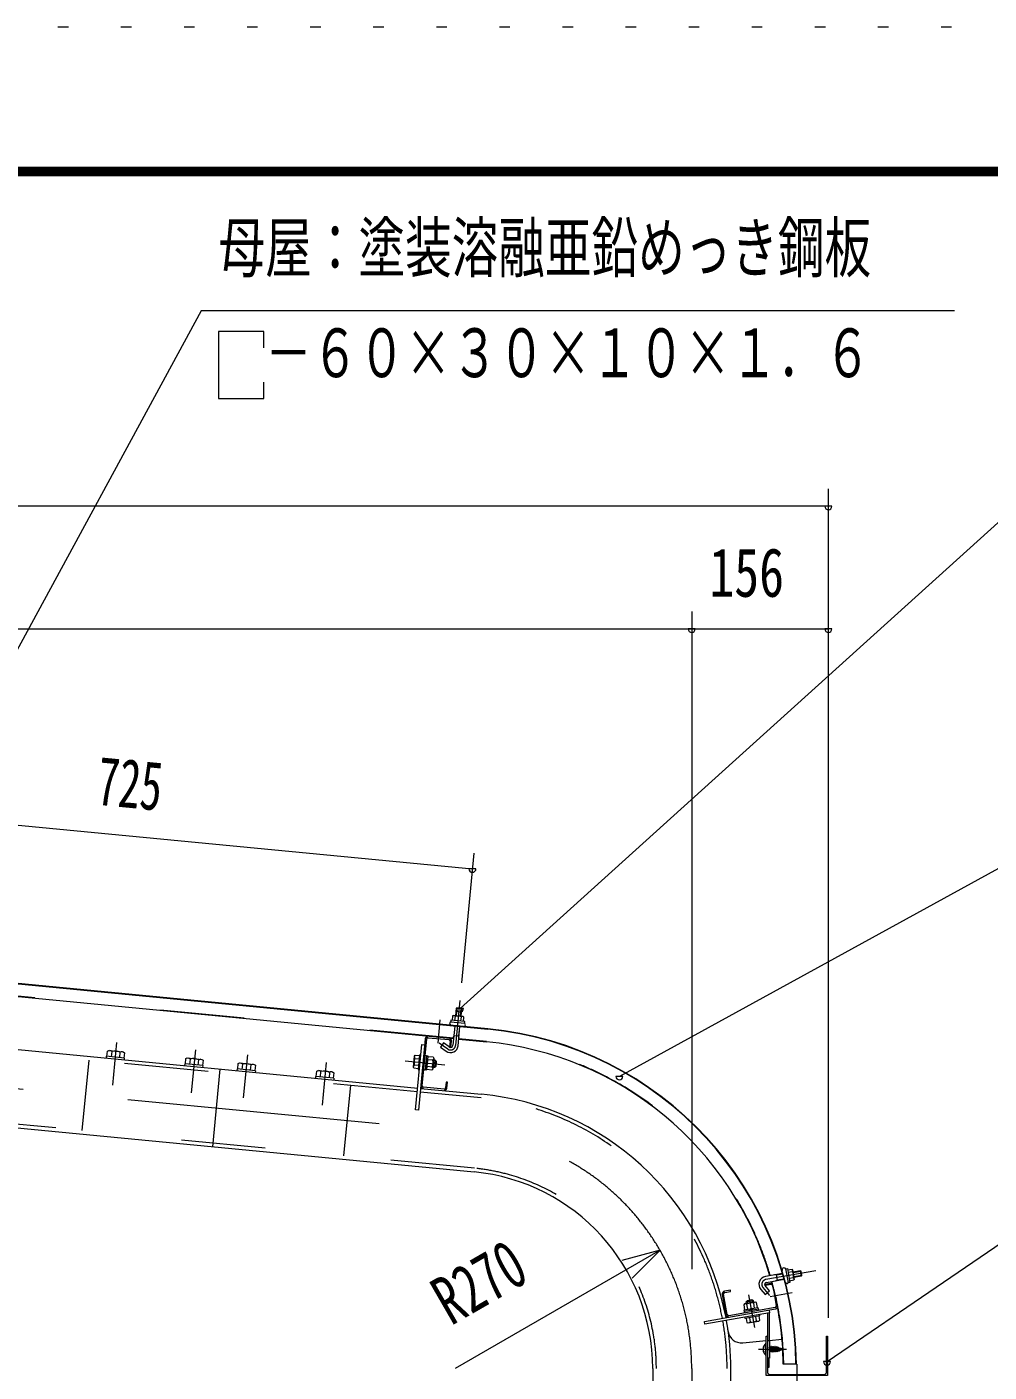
# Model space of a CAD drawing. Units: millimetres, scale not verified. Extents: x -25853 to 25864, y -10500 to 10500.
# Drawn here: x 18756 to 21501, y 6662 to 10500 of the extents above; entities that cross this region are included whole.
import ezdxf
from ezdxf.enums import TextEntityAlignment as Align

# ---------------------------------------------------------------- set-up
doc = ezdxf.new("R2010")
doc.units = ezdxf.units.MM
doc.header["$LTSCALE"] = 60
for name, pattern in [('USER2', [10, 4, -6]), ('USER3', [24, 12, -5, 2, -5]), ('USER4', [3, 0.5, -2.5])]:
    doc.linetypes.add(name, pattern=pattern)
for name, color, linetype, lineweight in [('0-6_2-02BOLD', 7, 'Continuous', 18), ('0-7_2-12HIDDEN', 3, 'USER2', 18), ('0-8_2-22CENTER', 3, 'USER3', 18), ('0-9_2-42THIN', 4, 'Continuous', 18), ('0-A_2-52DIM', 3, 'Continuous', 18), ('0-C_F-F1PAPER', 5, 'Continuous', 18), ('0-D_F-E_J_ADD', 5, 'USER4', 18)]:
    doc.layers.add(name, color=color, linetype=linetype, lineweight=lineweight)
doc.styles.add('ＭＳ ゴシック', font='')
doc.styles.get('ＭＳ ゴシック').set_extended_font_data('MS Gothic')

msp = doc.modelspace()

# ---------------------------------------------------------------- linework, layer by layer
at = {"layer": '0-6_2-02BOLD'}
for p, q in [((20070.89, 7641.83), (16147.28, 8019.63)), ((16188.72, 8014.38), (20070.77, 7640.58)), ((19972.73, 7613.6), (18183.51, 7785.89)), ((19977.05, 7664.92), (19978.28, 7677.67)), ((19994.44, 7676.11), (19993.21, 7663.37)), ((18074.57, 7645.68), (19870.76, 7472.73)), ((19976.2, 7649.69), (19970.92, 7594.78)), ((19985.85, 7593.34), (19991.14, 7648.25)), ((19883.47, 7479.54), (19896.31, 7612.92)), ((19900.68, 7616.52), (19959.41, 7610.87)), ((19973.62, 7622.85), (19988.55, 7621.41)), ((19987.66, 7612.17), (20067.3, 7604.5)), ((18997.45, 7577.15), (18995.99, 7561.98)), ((19020.42, 7559.63), (19021.88, 7574.8)), ((19875.9, 7567.79), (19879.88, 7567.41)), ((19882.75, 7597.15), (19890.7, 7596.38)), ((19891.82, 7566.26), (19895.81, 7565.88)), ((19900.54, 7562.93), (19914.99, 7561.53)), ((19221.44, 7555.58), (19219.98, 7540.41)), ((19244.4, 7538.06), (19245.87, 7553.23)), ((19306.37, 7527.07), (19285.02, 7305.35)), ((19370.75, 7541.21), (19369.29, 7526.04)), ((19393.72, 7523.69), (19395.18, 7538.86)), ((19407.63, 7522.35), (19407.16, 7517.37)), ((19872.96, 7537.3), (19861.01, 7538.45)), ((19862.81, 7557.13), (19874.76, 7555.98)), ((19891.9, 7525.31), (19896.88, 7524.84)), ((19898.75, 7544.25), (19893.29, 7539.75)), ((19899.23, 7549.22), (19893.77, 7544.73)), ((19897.85, 7534.91), (19912.29, 7533.52)), ((19914.09, 7552.19), (19899.65, 7553.58)), ((19920.86, 7552.16), (19918.94, 7532.26)), ((19593.25, 7504.47), (19594.72, 7519.64)), ((19619.14, 7517.29), (19617.68, 7502.12)), ((19631.35, 7516.12), (19629.89, 7500.95)), ((19631.6, 7500.78), (19631.12, 7495.8)), ((19878.72, 7471.96), (20052.92, 7455.19)), ((19945.8, 7469.52), (19887.07, 7475.18)), ((20940.15, 6948.36), (20927.54, 6946.13)), ((20878.87, 6912.56), (20862.13, 6909.61)), ((20911.59, 6943.65), (20862.8, 6935.05)), ((20865.73, 6918.43), (20916.18, 6927.32)), ((20883.57, 6908.92), (20893.75, 6851.21)), ((20897.2, 6923.98), (20894.27, 6940.59)), ((20930.36, 6930.14), (20942.97, 6932.37)), ((20739.72, 6883.96), (20749.97, 6825.86)), ((20753.91, 6826.55), (20743.66, 6884.66)), ((20849.46, 6898.42), (20861.99, 6883.49)), ((20890.51, 6846.58), (20758.54, 6823.31)), ((20812.61, 6841.98), (20810.09, 6856.27)), ((20821.84, 6843.61), (20817.79, 6837.82)), ((20826.77, 6844.48), (20822.72, 6838.69)), ((20828.57, 6859.53), (20831.08, 6845.24)), ((20873.35, 6831.36), (20873.35, 6752.53)), ((20816.95, 6817.36), (20819.04, 6805.53)), ((20837.52, 6808.79), (20835.43, 6820.62)), ((20846.76, 6810.42), (20844.67, 6822.25)), ((20847.12, 6822.68), (20846.43, 6826.62)), ((20869.6, 6752.53), (20869.6, 6830.7)), ((20873.35, 6752.98), (20910.16, 6756.3)), ((20798.11, 6746.21), (20865.35, 6752.26)), ((20874.59, 6734.41), (20874.94, 6733.53)), ((20874.59, 6726.98), (20875.85, 6720.03)), ((20875.25, 6721.53), (20874.59, 6724.42)), ((20877.95, 6733.53), (20878.55, 6735.03)), ((20879.75, 6735.03), (20882.45, 6720.03)), ((20883.05, 6721.53), (20886.05, 6721.53)), ((20883.95, 6735.03), (20883.35, 6733.53)), ((20891.44, 6721.53), (20888.74, 6733.53)), ((20894.74, 6735.03), (20894.14, 6733.53)), ((20896.55, 6733.05), (20895.95, 6734.91)), ((20904.95, 6729.69), (20901.87, 6730.92)), ((20902.85, 6722.91), (20904.04, 6723.39)), ((20904.64, 6725.25), (20907.63, 6726.44)), ((20907.85, 6728.53), (20910.35, 6727.53)), ((20910.35, 6727.53), (20908.73, 6726.89)), ((20951.34, 6684.84), (20913.84, 6684.84)), ((20541.17, 6672.43), (20541.17, 6109.93)), ((20763.92, 6109.93), (20763.92, 6672.43))]:
    msp.add_line(p, q, dxfattribs=at)
for points in [[(16250.01, 7821.37), (16241.83, 7814.62), (16221.91, 7607.82), (16228.66, 7599.64), (20031.57, 7233.46)], [(20001.29, 7662.59), (20002.52, 7675.34), (20000.48, 7676.79), (19972.48, 7679.49), (19970.2, 7678.45), (19968.97, 7665.7)], [(19979.02, 7678.86), (19981.13, 7700.79), (19996.06, 7699.35), (19993.95, 7677.43)], [(19996.06, 7699.35), (19994.93, 7700.72), (19982.49, 7701.92), (19981.13, 7700.79)], [(19892.33, 7613.31), (19872.73, 7409.75), (19864.77, 7410.52), (19882.74, 7597.15)], [(19960.57, 7590.08), (19944.71, 7601.39), (19936, 7589.18), (19951.87, 7577.86)], [(19963.01, 7606.5), (19961.38, 7589.58), (19965.36, 7589.19), (19966.99, 7606.11)], [(19033.86, 7553.31), (19034.34, 7558.29), (18982.08, 7563.32), (18981.6, 7558.35)], [(18983.78, 7563.16), (18985.24, 7578.33), (18989.35, 7580.2), (19030.41, 7576.25), (19034.09, 7573.62), (19032.63, 7558.45)], [(19858.67, 7532.28), (19861.69, 7563.64), (19863.7, 7566.47), (19875.66, 7565.32)], [(19875.9, 7567.79), (19871.82, 7525.49), (19875.8, 7525.11)], [(19895.81, 7565.88), (19891.73, 7523.57), (19887.75, 7523.95)], [(19896.88, 7524.84), (19900.61, 7563.65), (19895.64, 7564.13)], [(19914.99, 7561.53), (19916.43, 7558.36), (19913.42, 7527.01), (19911.39, 7524.18), (19896.95, 7525.57)], [(19257.85, 7531.75), (19258.32, 7536.72), (19206.06, 7541.75), (19205.58, 7536.78)], [(19207.77, 7541.59), (19209.23, 7556.76), (19213.34, 7558.64), (19254.4, 7554.68), (19258.08, 7552.06), (19256.62, 7536.89)], [(19407.63, 7522.35), (19355.37, 7527.38), (19354.89, 7522.4)], [(19357.08, 7527.21), (19358.54, 7542.38), (19362.65, 7544.26), (19403.71, 7540.31), (19407.39, 7537.68), (19405.93, 7522.51)], [(19581.04, 7505.65), (19582.5, 7520.82), (19586.61, 7522.69), (19627.68, 7518.74), (19631.35, 7516.12)], [(19872.06, 7527.96), (19860.1, 7529.12), (19858.67, 7532.28)], [(19913.96, 7532.74), (19918.94, 7532.26), (19923.03, 7535.63), (19924.23, 7548.07), (19920.86, 7552.16), (19915.88, 7552.64)], [(19631.6, 7500.78), (19579.34, 7505.81), (19578.86, 7500.83)], [(19954.15, 7472.73), (19955.77, 7489.65), (19951.79, 7490.03), (19950.16, 7473.12)], [(20926.13, 6954.13), (20938.74, 6956.35), (20940.35, 6954.43), (20945.24, 6926.74), (20944.38, 6924.38), (20931.77, 6922.15)], [(20944.1, 6933.2), (20965.8, 6937.03), (20963.19, 6951.8), (20941.5, 6947.97)], [(20965.8, 6937.03), (20966.82, 6938.47), (20964.64, 6950.79), (20963.19, 6951.8)], [(20862.13, 6909.61), (20861.43, 6913.55), (20878.18, 6916.5)], [(20861.99, 6883.49), (20874.93, 6894.34), (20862.39, 6909.27)], [(20746.9, 6889.29), (20763.64, 6892.24), (20762.95, 6896.18), (20746.21, 6893.23)], [(20808.31, 6862.8), (20811.35, 6867.14), (20823.66, 6869.32), (20828.01, 6866.28)], [(20873.34, 6839.49), (20874.74, 6831.61), (20690.25, 6799.08), (20688.87, 6806.96), (20891.21, 6842.64)], [(20840.33, 6846.87), (20837.81, 6861.16), (20834.54, 6862.35), (20803.51, 6856.88), (20800.85, 6854.64), (20803.37, 6840.35)], [(20844.34, 6838.44), (20843.65, 6842.37), (20801.79, 6834.99), (20802.48, 6831.06)], [(20803.51, 6835.3), (20802.65, 6840.23), (20841.05, 6847), (20841.93, 6842.07)], [(20809.18, 6857.88), (20808.31, 6862.8), (20828.01, 6866.28), (20828.87, 6861.35)], [(20847.12, 6822.68), (20805.26, 6815.3), (20804.57, 6819.24)], [(20807.71, 6815.73), (20809.8, 6803.9), (20813.07, 6802.71), (20844.08, 6808.19), (20846.76, 6810.42)], [(20865.35, 6709.83), (20864.3, 6709.83), (20864.3, 6745.23), (20865.35, 6745.23)], [(20868.34, 6752.53), (20874.59, 6752.53), (20874.59, 6702.53), (20868.34, 6702.53)], [(20874.59, 6733.64), (20877.05, 6720.03), (20877.65, 6721.53)], [(20877.05, 6720.03), (20875.85, 6720.03), (20875.25, 6721.53), (20874.59, 6721.53)], [(20886.65, 6720.03), (20886.05, 6721.53), (20883.35, 6733.53), (20880.35, 6733.53), (20879.75, 6735.03), (20878.55, 6735.03), (20881.25, 6720.03), (20880.65, 6721.53), (20877.65, 6721.53), (20874.94, 6733.53), (20877.95, 6733.53), (20880.65, 6721.53)], [(20881.25, 6720.03), (20882.45, 6720.03), (20883.05, 6721.53), (20880.35, 6733.53)], [(20899.25, 6723.09), (20898.65, 6721.24), (20897.44, 6720.76), (20896.84, 6722.13), (20895.35, 6721.53), (20893.85, 6721.53), (20893.25, 6720.03), (20892.05, 6720.03), (20891.44, 6721.53), (20888.45, 6721.53), (20887.85, 6720.03), (20886.65, 6720.03), (20883.95, 6735.03), (20885.15, 6735.03), (20887.85, 6720.03)], [(20888.45, 6721.53), (20885.75, 6733.53), (20885.15, 6735.03)], [(20885.75, 6733.53), (20888.74, 6733.53), (20889.35, 6735.03), (20892.05, 6720.03)], [(20893.25, 6720.03), (20890.55, 6735.03), (20889.35, 6735.03)], [(20890.55, 6735.03), (20891.15, 6733.53), (20893.85, 6721.53)], [(20891.15, 6733.53), (20894.14, 6733.53), (20896.84, 6722.13)], [(20897.44, 6720.76), (20894.74, 6735.03), (20895.95, 6734.91), (20898.65, 6721.24)], [(20899.54, 6731.85), (20896.55, 6733.05), (20899.25, 6723.09), (20902.25, 6724.29)], [(20901.95, 6730.89), (20904.64, 6725.25), (20904.04, 6723.39), (20901.34, 6732.75), (20900.14, 6733.22), (20899.54, 6731.85), (20902.25, 6724.29), (20902.85, 6722.91), (20900.14, 6733.22)], [(20907.65, 6726.45), (20904.95, 6729.69), (20905.55, 6731.07), (20906.75, 6730.59), (20909.45, 6725.55), (20908.25, 6725.07), (20905.55, 6731.07)], [(20869.6, 6702.53), (20869.6, 6676.98), (20873.35, 6676.98), (20873.35, 6702.53)]]:
    msp.add_lwpolyline(points, dxfattribs=at)
for points in [[(20004.65, 7658.25), (20005.04, 7662.23), (19965.22, 7666.06), (19964.84, 7662.08)], [(20932.42, 6918.44), (20928.48, 6917.75), (20921.54, 6957.14), (20925.48, 6957.84)], [(20868.34, 6765.03), (20868.34, 6660.53), (20873.35, 6655.53), (21032.35, 6655.53), (21037.35, 6660.53), (21037.35, 6765.03), (21040.35, 6765.03), (21040.35, 6652.53), (20865.35, 6652.53), (20865.35, 6765.03)]]:
    msp.add_lwpolyline(points, close=True, dxfattribs=at)
for centre, radius, start, end in [((19973.67, 7672.16), 7.19, 50.11574, 110.11574), ((19983.9, 7651.4), 26.87, 66.91203, 102.08795), ((19997.91, 7669.82), 7.19, 58.88425, 118.88425), ((19966.85, 7656.87), 5, 84.4998, 264.4998), ((20001.69, 7653.51), 5, 264.50061, 84.50061), ((19977.55, 6672.43), 972.62, 0.73094, 84.50003), ((19977.55, 6672.43), 973.88, 0.73001, 84.5), ((19900.3, 7612.54), 8, 84.4973, 174.4973), ((19900.3, 7612.54), 4, 84.4973, 174.4973), ((19959.03, 7606.88), 4, 354.5092, 84.50122), ((19959.03, 7606.88), 8, 354.50143, 84.50122), ((19977.55, 6672.43), 936.38, 16.43245, 84.5), ((18990.66, 7570.57), 9.46, 44.06885, 84.5), ((19006.58, 7543.93), 34.45, 63.6357, 105.3643), ((19027.29, 7567.04), 9.46, 84.5, 124.92831), ((19868.68, 7561.28), 7.19, 174.49905, 215.22588), ((19964.39, 7595.41), 21.56, 234.5, 354.5), ((19964.39, 7595.41), 6.57, 234.5, 354.5), ((19214.65, 7549), 9.46, 44.06885, 84.5), ((19230.57, 7522.37), 34.45, 63.6357, 105.3643), ((19251.28, 7545.47), 9.46, 84.5, 124.92831), ((19363.96, 7534.63), 9.46, 44.06885, 84.5), ((19379.88, 7507.99), 34.45, 63.6357, 105.3643), ((19400.59, 7531.1), 9.46, 84.5, 124.92831), ((19587.92, 7513.06), 9.46, 44.06885, 84.5), ((19865.98, 7533.26), 7.19, 133.77223, 174.49905), ((19886.2, 7545.45), 26.15, 153.47365, 195.52446), ((19888.89, 7545.19), 26.15, 333.47365, 15.52446), ((19906.42, 7529.37), 7.19, 354.49905, 35.22588), ((19909.11, 7557.39), 7.19, 313.77223, 354.49905), ((19603.84, 7486.43), 34.45, 63.6357, 105.3643), ((19624.56, 7509.53), 9.46, 84.5, 124.92831), ((19887.45, 7479.16), 8, 174.4973, 264.48845), ((19887.45, 7479.16), 4, 174.4973, 264.48845), ((19946.18, 7473.5), 8, 264.49953, 354.50208), ((19946.18, 7473.5), 4, 264.49953, 354.5092), ((19977.55, 6672.43), 786.38, 10.65315, 84.50005), ((19977.55, 6672.43), 563.62, 0, 84.50003), ((20916.11, 6953.64), 5.95, 10.01471, 190.01471), ((20933.61, 6951.33), 7.19, 335.62325, 35.62325), ((20916.34, 6935.91), 26.87, 352.41954, 27.59546), ((20866.7, 6912.89), 22.5, 99.99847, 220.00092), ((20866.7, 6912.89), 5.62, 100.00249, 220.00249), ((20879.57, 6908.62), 8, 75.34628, 100.00198), ((20879.57, 6908.62), 4, 14.67992, 100.00677), ((19977.55, 6672.43), 936.38, 0.75925, 15.39432), ((20923.9, 6919.48), 4.21, 190.00774, 10.00774), ((20937.84, 6927.34), 7.19, 344.39175, 44.39175), ((20747.59, 6885.35), 8, 100.00313, 190.00211), ((20747.59, 6885.35), 4, 100.00652, 190.00652), ((20806.42, 6850.09), 7.19, 59.27591, 100.00273), ((20823.57, 6833.86), 26.15, 78.97455, 121.02536), ((20834.14, 6854.98), 7.19, 100.00273, 140.72955), ((20889.81, 6850.52), 4, 280.00652, 10.00652), ((20889.81, 6850.52), 8, 280.00217, 340.37393), ((20757.85, 6827.24), 8, 190.01096, 280.00211), ((19977.55, 6672.43), 786.38, 0, 10.0701), ((19977.56, 6672.34), 786.38, 7.7531, 10.07008), ((20757.85, 6827.24), 4, 190.01537, 280.00652), ((20813.47, 6810.08), 7.19, 280.00273, 320.72955), ((20824.04, 6831.2), 26.15, 258.97455, 301.02536), ((20841.19, 6814.97), 7.19, 239.27591, 280.00273), ((20793.9, 6783.48), 37.5, 187.75275, 276.44838), ((20879.15, 6727.53), 23.1, 129.98303, 230.0168), ((20867.6, 6727.53), 11.55, 137.75334, 222.24648)]:
    msp.add_arc(centre, radius, start, end, dxfattribs=at)
at = {"layer": '0-7_2-12HIDDEN'}
for p, q in [((19972.85, 7614.85), (18183.63, 7787.13)), ((20032.57, 7243.91), (16242.11, 7608.89)), ((19869.75, 7462.27), (18073.56, 7635.23)), ((20067.41, 7605.74), (19987.78, 7613.41)), ((18932.09, 7552.56), (18912.75, 7351.74)), ((19678.64, 7480.68), (19659.3, 7279.85)), ((20051.91, 7444.74), (19877.71, 7461.51)), ((20551.67, 6109.93), (20551.67, 6672.43)), ((20753.42, 6109.93), (20753.42, 6672.43))]:
    msp.add_line(p, q, dxfattribs=at)
for radius, start, end in [(937.62, 16.42381, 84.5), (775.88, 10.662, 84.50003), (574.12, 0, 84.50003), (937.62, 0.75822, 15.3871), (775.88, 0, 10.07104)]:
    msp.add_arc((19977.55, 6672.43), radius, start, end, dxfattribs=at)
at = {"layer": '0-8_2-22CENTER'}
for p, q in [((16177.12, 7716.49), (20042.24, 7344.33)), ((19990.79, 7722.86), (19978.38, 7594.06)), ((19928.84, 7601.25), (19935.22, 7667.44)), ((19000.54, 7481.17), (19012.28, 7603.11)), ((19956.22, 7583.97), (19932.31, 7601.02)), ((19236.27, 7581.54), (19224.52, 7459.6)), ((19373.83, 7445.23), (19385.58, 7567.17)), ((19609.54, 7545.6), (19597.8, 7423.66)), ((19835.29, 7550.36), (19948.52, 7539.45)), ((21006.34, 6951.79), (20864.26, 6926.73)), ((20814.87, 6883.19), (20831.29, 6790.04)), ((20855.93, 6903.85), (20874.81, 6881.35)), ((20876.43, 6878.11), (20938.74, 6889.09)), ((20843.11, 6727.53), (20923.05, 6727.53)), ((20952.06, 6684.84), (20952.06, 1379.52)), ((20652.55, 6672.43), (20652.55, -930.07))]:
    msp.add_line(p, q, dxfattribs=at)
for centre, radius, start, end in [((19964.39, 7595.41), 14.06, 234.5, 354.5), ((19977.55, 6672.43), 675, 0, 84.50003), ((20866.7, 6912.89), 14.06, 100.00238, 219.99998)]:
    msp.add_arc(centre, radius, start, end, dxfattribs=at)
at = {"layer": '0-9_2-42THIN'}
for p, q in [((19982.49, 7701.92), (19980.26, 7678.75)), ((19992.7, 7677.55), (19994.93, 7700.72)), ((19974.87, 7622.73), (19977.45, 7649.56)), ((19989.89, 7648.37), (19987.31, 7621.53)), ((19973.17, 7618.2), (19974.87, 7622.73)), ((19987.31, 7621.53), (19988.11, 7616.77)), ((19914.21, 7535.22), (19921.67, 7534.5)), ((19923.11, 7549.43), (19915.64, 7550.15)), ((20941.71, 6946.73), (20964.64, 6950.79)), ((20894.54, 6939.09), (20888.68, 6939.6)), ((20912.02, 6942.18), (20894.54, 6939.1)), ((20966.81, 6938.47), (20943.88, 6934.43)), ((20810.34, 6865.7), (20811.64, 6858.31)), ((20826.42, 6860.92), (20825.11, 6868.3))]:
    msp.add_line(p, q, dxfattribs=at)
msp.add_lwpolyline([(20891.61, 6922.99), (20896.94, 6925.48), (20915.78, 6928.8)], dxfattribs=at)
at = {"layer": '0-A_2-52DIM'}
for p, q in [((19252.54, 9689.93), (18148.67, 7656.37)), ((21402.55, 9689.93), (19252.54, 9689.93)), ((21042.54, 6817.44), (21042.54, 9182.47)), ((21042.54, 9132.46), (16042.55, 9132.46)), ((21052.54, 9132.46), (21032.54, 9132.46)), ((20652.55, 8832.47), (20652.55, 6955.97)), ((16042.55, 8782.47), (21042.54, 8782.47)), ((20662.55, 8782.47), (20642.55, 8782.47)), ((21052.54, 8782.47), (21032.54, 8782.47)), ((16092.63, 8477.09), (20026.93, 8098.25)), ((20031.27, 8143.3), (19995.58, 7772.64)), ((20036.93, 8098.25), (20016.93, 8098.25)), ((20001.48, 7699.55), (19981.48, 7699.55)), ((20456.25, 7506.15), (20436.25, 7506.15)), ((20562.12, 7009.93), (20453.44, 6980.81)), ((21048.61, 6692.54), (21028.61, 6692.54))]:
    msp.add_line(p, q, dxfattribs=at)
for points in [[(19302.54, 9631.37), (19302.54, 9439.93), (19431.33, 9439.93), (19431.33, 9486.75)], [(19431.33, 9584.56), (19431.33, 9631.37), (19302.54, 9631.37)], [(19991.48, 7699.55), (21702.54, 9244.93), (23702.54, 9244.93)], [(24302.54, 8194.93), (21702.54, 8194.93), (20446.25, 7506.15)], [(21038.61, 6692.54), (21702.54, 7144.93), (23402.55, 7144.93)], [(20482.56, 6930.38), (20562.12, 7009.93), (19977.55, 6672.43)]]:
    msp.add_lwpolyline(points, dxfattribs=at)
for centre in [(21042.54, 9132.46), (20652.55, 8782.47), (21042.54, 8782.47), (20026.93, 8098.25), (19991.48, 7699.55), (20446.25, 7506.15), (21038.61, 6692.54)]:
    msp.add_arc(centre, 10, 180, 0, dxfattribs=at)
at = {"layer": '0-C_F-F1PAPER'}
for points in [[(25363.96, -10000), (-3336.04, -10000), (-3336.04, 10100), (25363.96, 10100)], [(25361.45, -9997.5), (25361.45, 10097.5), (-3333.54, 10097.5), (-3333.54, -9997.5)], [(25358.96, -9995), (25358.96, 10095), (-3331.04, 10095), (-3331.04, -9995)], [(25356.46, -9992.5), (-3328.54, -9992.5), (-3328.54, 10092.5), (25356.46, 10092.5)], [(25353.96, -9990), (25353.96, 10090), (-3326.04, 10090), (-3326.04, -9990)], [(25351.46, -9987.5), (-3323.54, -9987.5), (-3323.54, 10087.5), (25351.46, 10087.5)], [(25348.95, -9985), (25348.95, 10085), (-3321.04, 10085), (-3321.04, -9985)], [(25346.46, -9982.5), (-3318.54, -9982.5), (-3318.54, 10082.5), (25346.46, 10082.5)], [(25343.96, -9980), (-3316.04, -9980), (-3316.04, 10080), (25343.96, 10080)], [(25341.46, -9977.5), (-3313.54, -9977.5), (-3313.54, 10077.5), (25341.46, 10077.5)], [(25338.96, -9975), (25338.96, 10075), (-3311.04, 10075), (-3311.04, -9975)]]:
    msp.add_lwpolyline(points, close=True, dxfattribs=at)
at = {"layer": '0-D_F-E_J_ADD'}
msp.add_lwpolyline([(25863.96, -10500), (-3836.04, -10500), (-3836.04, 10500), (25863.96, 10500)], close=True, dxfattribs=at)

# ---------------------------------------------------------------- texts
at = {"layer": '0-A_2-52DIM', "color": 7, "style": 'ＭＳ ゴシック'}
for s, width, p in [('母屋：塗装溶融亜鉛めっき鋼板', 0.7, (19302.54, 9758.93)), ('\u3000－６０×３０×１０×１．６', 0.7, (19302.54, 9458.93)), ('156', 0.75, (20702.8, 8832.46))]:
    msp.add_text(s, height=139.3, dxfattribs=dict(at, width=width)).set_placement(p, align=Align.BOTTOM_LEFT)
for s, rotation, width, p in [('725', 354.501, 0.65, (18947.06, 8239.9)), ('R270', 30, 0.7, (19986.35, 6757.19))]:
    msp.add_text(s, height=139.3, rotation=rotation, dxfattribs=dict(at, width=width)).set_placement(p, align=Align.BOTTOM_LEFT)

doc.saveas('drawing.dxf')
